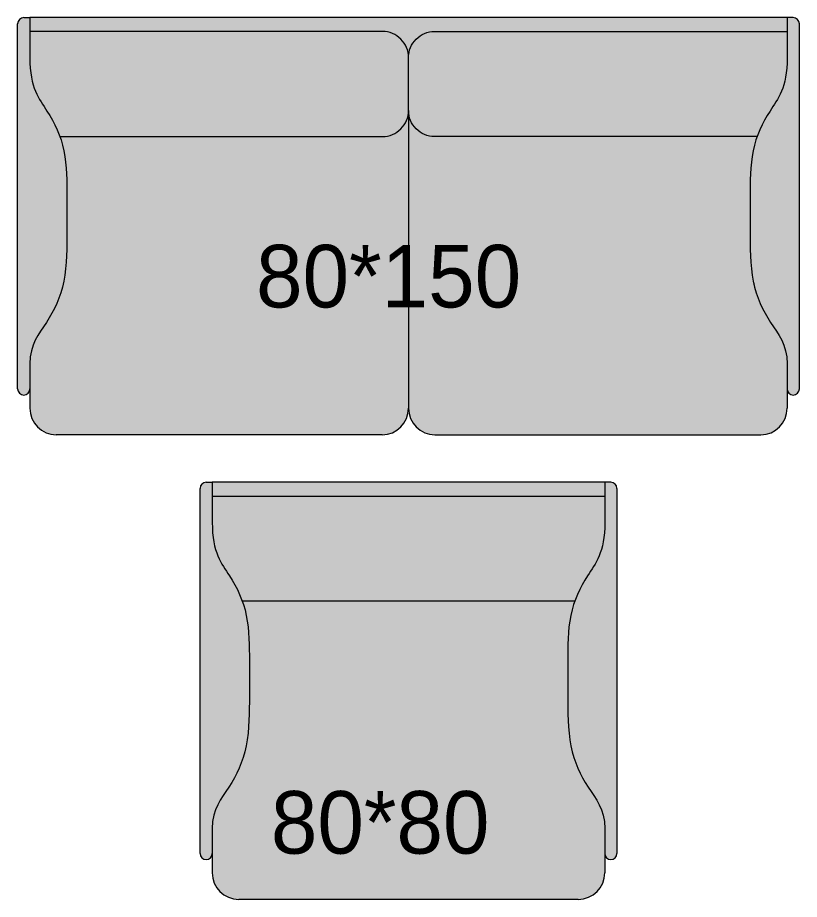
# Model space of a CAD drawing. Header units: millimetres. Extents: x -14819 to 43195, y -10328 to 20814.
# Drawn here: x 14090.8 to 14240.8, y 17650.9 to 17820 of the extents above; entities that cross this region are included whole.
import ezdxf

# ---------------------------------------------------------------- set-up
doc = ezdxf.new("R2010")
doc.units = ezdxf.units.MM
doc.layers.add('DV_Furnitures', color=250, linetype='Continuous', lineweight=5)
doc.layers.add('DV_Hatch Living', color=43, linetype='Continuous', lineweight=5)
doc.layers.add('DV_Text block', color=20, linetype='Continuous')
doc.styles.get("Standard").update_dxf_attribs({"font": 'arial.ttf'})

# ---------------------------------------------------------------- blocks, each defined once
blk = doc.blocks.new('*U1000')
at = {"layer": 'DV_Hatch Living', "transparency": 33554579}
h = blk.add_hatch(color=256, dxfattribs=at)
h.dxf.hatch_style = 1
edge = h.paths.add_edge_path()
edge.add_spline(control_points=[(75, -71.21), (75, -46.59), (75, -21.97), (75, -1.17)], knot_values=[2.993759, 2.993759, 2.993759, 2.993759, 5.416888, 5.416888, 5.416888, 5.416888], degree=3, periodic=0)
edge.add_arc((73.83, -1.17), 1.17, 0, 90)
edge.add_line((73.83, 0), (72.66, 0))
edge.add_line((72.66, 0), (72.66, -1.17))
edge.add_spline(control_points=[(72.66, -1.17), (72.66, -1.67), (72.66, -2.17), (72.66, -2.65)], knot_values=[0.076871, 0.076871, 0.076871, 0.076871, 0.125915, 0.125915, 0.125915, 0.125915], degree=3, periodic=0)
edge.add_spline(control_points=[(72.66, -2.65), (72.66, -5.2), (72.66, -7.43), (72.66, -7.7)], knot_values=[0.125915, 0.125915, 0.125915, 0.125915, 0.38234, 0.38234, 0.38234, 0.38234], degree=3, periodic=0)
edge.add_spline(control_points=[(72.66, -7.7), (72.66, -13.48), (69.65, -17.04), (67.52, -21.06), (66.9, -22.8)], knot_values=[0.416399, 0.416399, 0.416399, 0.416399, 0.744757, 0.963765, 0.963765, 0.963765, 0.963765], degree=3, periodic=0)
edge.add_spline(control_points=[(66.9, -22.8), (66.58, -23.67), (65.54, -27.3), (65.54, -34.86), (65.54, -40.18), (65.54, -51.1), (69.21, -58.76), (72.66, -62.63), (72.66, -66.39)], knot_values=[0.963765, 0.963765, 0.963765, 0.963765, 1.073115, 1.401473, 1.72983, 2.058188, 2.386546, 2.714903, 2.714903, 2.714903, 2.714903], degree=3, periodic=0)
edge.add_spline(control_points=[(72.66, -66.39), (72.66, -68), (72.66, -69.6), (72.66, -71.21)], knot_values=[2.714903, 2.714903, 2.714903, 2.714903, 2.87301, 2.87301, 2.87301, 2.87301], degree=3, periodic=0)
edge.add_arc((73.83, -71.21), 1.17, 180, 270)
edge.add_arc((73.83, -71.21), 1.17, 270, 360)
edge = h.paths.add_edge_path()
edge.add_spline(control_points=[(66.05, -49.96), (65.93, -49.28), (65.84, -48.58), (65.77, -47.88)], knot_values=[1.96677, 1.96677, 1.96677, 1.96677, 2.037273, 2.037273, 2.037273, 2.037273], degree=3, periodic=0)
edge.add_spline(control_points=[(65.77, -47.88), (65.72, -47.31), (65.68, -46.74), (65.65, -46.17)], knot_values=[1.909933, 1.909933, 1.909933, 1.909933, 1.96677, 1.96677, 1.96677, 1.96677], degree=3, periodic=0)
edge.add_spline(control_points=[(65.65, -46.17), (65.61, -45.53), (65.59, -44.9), (65.57, -44.28)], knot_values=[1.846297, 1.846297, 1.846297, 1.846297, 1.909933, 1.909933, 1.909933, 1.909933], degree=3, periodic=0)
edge.add_spline(control_points=[(65.57, -44.28), (65.55, -43.35), (65.55, -42.46), (65.55, -41.64)], knot_values=[1.750603, 1.750603, 1.750603, 1.750603, 1.846297, 1.846297, 1.846297, 1.846297], degree=3, periodic=0)
edge.add_spline(control_points=[(65.55, -41.64), (65.54, -41.46), (65.54, -38.52), (65.54, -36.22), (65.54, -32.92), (65.55, -32.27)], knot_values=[1.325215, 1.325215, 1.325215, 1.325215, 1.345988, 1.674346, 1.750603, 1.750603, 1.750603, 1.750603], degree=3, periodic=0)
edge.add_spline(control_points=[(65.55, -32.27), (65.56, -31.59), (65.58, -30.88), (65.61, -30.16)], knot_values=[1.244774, 1.244774, 1.244774, 1.244774, 1.325215, 1.325215, 1.325215, 1.325215], degree=3, periodic=0)
edge.add_spline(control_points=[(65.61, -30.16), (65.64, -29.44), (65.69, -28.7), (65.76, -27.98)], knot_values=[1.164576, 1.164576, 1.164576, 1.164576, 1.244774, 1.244774, 1.244774, 1.244774], degree=3, periodic=0)
edge.add_spline(control_points=[(65.76, -27.98), (65.83, -27.34), (65.91, -26.7), (66.02, -26.08)], knot_values=[1.094115, 1.094115, 1.094115, 1.094115, 1.164576, 1.164576, 1.164576, 1.164576], degree=3, periodic=0)
edge.add_spline(control_points=[(66.02, -26.08), (66.06, -25.89), (66.14, -25.43), (66.25, -24.97), (66.32, -24.7)], knot_values=[1.040919, 1.040919, 1.040919, 1.040919, 1.061919, 1.094115, 1.094115, 1.094115, 1.094115], degree=3, periodic=0)
edge.add_spline(control_points=[(66.32, -24.7), (66.47, -24.1), (66.64, -23.52), (66.84, -22.96)], knot_values=[0.970255, 0.970255, 0.970255, 0.970255, 1.040919, 1.040919, 1.040919, 1.040919], degree=3, periodic=0)
edge.add_line((66.89, -22.8), (5, -22.8))
edge.add_arc((5, -17.8), 5, 180, 270, ccw=False)
edge.add_line((0, -17.8), (0, -74.92))
edge.add_arc((5.08, -74.92), 5.08, 180, 270)
edge.add_line((5.08, -80), (67.58, -80))
edge.add_arc((67.58, -74.92), 5.08, 270, 360)
edge.add_spline(control_points=[(72.66, -74.92), (72.66, -73.06), (72.66, -71.21)], knot_values=[0, 0, 0, 0.105543, 0.105543, 0.105543], degree=2, periodic=0)
edge.add_spline(control_points=[(72.66, -71.21), (72.66, -69.6), (72.66, -68), (72.66, -66.39)], knot_values=[2.714903, 2.714903, 2.714903, 2.714903, 2.87301, 2.87301, 2.87301, 2.87301], degree=3, periodic=0)
edge.add_spline(control_points=[(72.66, -66.39), (72.66, -66.13), (72.65, -65.88), (72.63, -65.64)], knot_values=[2.692272, 2.692272, 2.692272, 2.692272, 2.714903, 2.714903, 2.714903, 2.714903], degree=3, periodic=0)
edge.add_spline(control_points=[(72.63, -65.64), (72.62, -65.45), (72.6, -65.26), (72.58, -65.08)], knot_values=[2.674526, 2.674526, 2.674526, 2.674526, 2.692272, 2.692272, 2.692272, 2.692272], degree=3, periodic=0)
edge.add_spline(control_points=[(72.58, -65.08), (72.55, -64.8), (72.51, -64.54), (72.45, -64.28)], knot_values=[2.64723, 2.64723, 2.64723, 2.64723, 2.674526, 2.674526, 2.674526, 2.674526], degree=3, periodic=0)
edge.add_spline(control_points=[(72.45, -64.28), (72.42, -64.11), (72.38, -63.94), (72.34, -63.77)], knot_values=[2.628993, 2.628993, 2.628993, 2.628993, 2.64723, 2.64723, 2.64723, 2.64723], degree=3, periodic=0)
edge.add_spline(control_points=[(72.34, -63.77), (72.23, -63.37), (72.1, -62.98), (71.96, -62.62)], knot_values=[2.583717, 2.583717, 2.583717, 2.583717, 2.628993, 2.628993, 2.628993, 2.628993], degree=3, periodic=0)
edge.add_spline(control_points=[(71.96, -62.62), (71.87, -62.41), (71.78, -62.21), (71.69, -62.01)], knot_values=[2.557919, 2.557919, 2.557919, 2.557919, 2.583717, 2.583717, 2.583717, 2.583717], degree=3, periodic=0)
edge.add_spline(control_points=[(71.69, -62.01), (71.59, -61.8), (71.48, -61.59), (71.36, -61.38)], knot_values=[2.529473, 2.529473, 2.529473, 2.529473, 2.557919, 2.557919, 2.557919, 2.557919], degree=3, periodic=0)
edge.add_spline(control_points=[(71.36, -61.38), (71.24, -61.15), (71.11, -60.93), (70.97, -60.72)], knot_values=[2.498193, 2.498193, 2.498193, 2.498193, 2.529473, 2.529473, 2.529473, 2.529473], degree=3, periodic=0)
edge.add_spline(control_points=[(70.97, -60.72), (70.67, -60.23), (70.34, -59.76), (70.02, -59.28)], knot_values=[2.427591, 2.427591, 2.427591, 2.427591, 2.498193, 2.498193, 2.498193, 2.498193], degree=3, periodic=0)
edge.add_spline(control_points=[(70.02, -59.28), (69.83, -59.01), (69.57, -58.63), (69.32, -58.24), (69.25, -58.13)], knot_values=[2.370904, 2.370904, 2.370904, 2.370904, 2.411949, 2.427591, 2.427591, 2.427591, 2.427591], degree=3, periodic=0)
edge.add_spline(control_points=[(69.25, -58.13), (68.87, -57.53), (68.5, -56.9), (68.16, -56.25)], knot_values=[2.283934, 2.283934, 2.283934, 2.283934, 2.370904, 2.370904, 2.370904, 2.370904], degree=3, periodic=0)
edge.add_spline(control_points=[(68.16, -56.25), (67.9, -55.75), (67.66, -55.24), (67.43, -54.7)], knot_values=[2.217231, 2.217231, 2.217231, 2.217231, 2.283934, 2.283934, 2.283934, 2.283934], degree=3, periodic=0)
edge.add_spline(control_points=[(67.43, -54.7), (67.24, -54.25), (67.06, -53.79), (66.9, -53.31)], knot_values=[2.160857, 2.160857, 2.160857, 2.160857, 2.217231, 2.217231, 2.217231, 2.217231], degree=3, periodic=0)
edge.add_spline(control_points=[(66.9, -53.31), (66.69, -52.71), (66.51, -52.1), (66.35, -51.45)], knot_values=[2.090401, 2.090401, 2.090401, 2.090401, 2.160857, 2.160857, 2.160857, 2.160857], degree=3, periodic=0)
edge.add_spline(control_points=[(66.35, -51.45), (66.28, -51.16), (66.17, -50.67), (66.08, -50.16), (66.05, -49.96)], knot_values=[2.037273, 2.037273, 2.037273, 2.037273, 2.069486, 2.090401, 2.090401, 2.090401, 2.090401], degree=3, periodic=0)
edge = h.paths.add_edge_path()
edge.add_arc((-5, -17.8), 5, 270, 360, ccw=False)
edge.add_line((-5, -22.8), (-66.9, -22.8))
edge.add_spline(control_points=[(-66.9, -22.8), (-66.88, -22.85), (-66.86, -22.9), (-66.84, -22.96)], knot_values=[0.963765, 0.963765, 0.963765, 0.963765, 0.970255, 0.970255, 0.970255, 0.970255], degree=3, periodic=0)
edge.add_spline(control_points=[(-66.84, -22.96), (-66.64, -23.52), (-66.47, -24.1), (-66.32, -24.7)], knot_values=[0.970255, 0.970255, 0.970255, 0.970255, 1.040919, 1.040919, 1.040919, 1.040919], degree=3, periodic=0)
edge.add_spline(control_points=[(-66.32, -24.7), (-66.25, -24.97), (-66.14, -25.43), (-66.06, -25.89), (-66.02, -26.08)], knot_values=[1.040919, 1.040919, 1.040919, 1.040919, 1.073115, 1.094115, 1.094115, 1.094115, 1.094115], degree=3, periodic=0)
edge.add_spline(control_points=[(-66.02, -26.08), (-65.91, -26.7), (-65.83, -27.33), (-65.76, -27.97)], knot_values=[1.094115, 1.094115, 1.094115, 1.094115, 1.164421, 1.164421, 1.164421, 1.164421], degree=3, periodic=0)
edge.add_spline(control_points=[(-65.76, -27.97), (-65.69, -28.7), (-65.64, -29.44), (-65.61, -30.16)], knot_values=[1.164421, 1.164421, 1.164421, 1.164421, 1.244789, 1.244789, 1.244789, 1.244789], degree=3, periodic=0)
edge.add_spline(control_points=[(-65.61, -30.16), (-65.58, -30.88), (-65.56, -31.59), (-65.55, -32.27)], knot_values=[1.244789, 1.244789, 1.244789, 1.244789, 1.325215, 1.325215, 1.325215, 1.325215], degree=3, periodic=0)
edge.add_spline(control_points=[(-65.55, -32.27), (-65.54, -32.92), (-65.54, -36.22), (-65.54, -38.52), (-65.54, -41.46), (-65.55, -41.64)], knot_values=[1.325215, 1.325215, 1.325215, 1.325215, 1.401473, 1.72983, 1.750603, 1.750603, 1.750603, 1.750603], degree=3, periodic=0)
edge.add_spline(control_points=[(-65.55, -41.64), (-65.55, -42.46), (-65.55, -43.35), (-65.57, -44.28)], knot_values=[1.750603, 1.750603, 1.750603, 1.750603, 1.846297, 1.846297, 1.846297, 1.846297], degree=3, periodic=0)
edge.add_spline(control_points=[(-65.57, -44.28), (-65.59, -44.9), (-65.61, -45.53), (-65.65, -46.17)], knot_values=[1.846297, 1.846297, 1.846297, 1.846297, 1.909933, 1.909933, 1.909933, 1.909933], degree=3, periodic=0)
edge.add_spline(control_points=[(-65.65, -46.17), (-65.68, -46.74), (-65.72, -47.31), (-65.77, -47.88)], knot_values=[1.909933, 1.909933, 1.909933, 1.909933, 1.966799, 1.966799, 1.966799, 1.966799], degree=3, periodic=0)
edge.add_spline(control_points=[(-65.77, -47.88), (-65.84, -48.58), (-65.93, -49.28), (-66.05, -49.96)], knot_values=[1.966799, 1.966799, 1.966799, 1.966799, 2.037273, 2.037273, 2.037273, 2.037273], degree=3, periodic=0)
edge.add_spline(control_points=[(-66.05, -49.96), (-66.08, -50.16), (-66.17, -50.67), (-66.28, -51.16), (-66.35, -51.45)], knot_values=[2.037273, 2.037273, 2.037273, 2.037273, 2.058188, 2.090401, 2.090401, 2.090401, 2.090401], degree=3, periodic=0)
edge.add_spline(control_points=[(-66.35, -51.45), (-66.51, -52.1), (-66.69, -52.71), (-66.9, -53.31)], knot_values=[2.090401, 2.090401, 2.090401, 2.090401, 2.160857, 2.160857, 2.160857, 2.160857], degree=3, periodic=0)
edge.add_spline(control_points=[(-66.9, -53.31), (-67.06, -53.79), (-67.24, -54.25), (-67.43, -54.7)], knot_values=[2.160857, 2.160857, 2.160857, 2.160857, 2.217231, 2.217231, 2.217231, 2.217231], degree=3, periodic=0)
edge.add_spline(control_points=[(-67.43, -54.7), (-67.66, -55.24), (-67.9, -55.75), (-68.16, -56.25)], knot_values=[2.217231, 2.217231, 2.217231, 2.217231, 2.283934, 2.283934, 2.283934, 2.283934], degree=3, periodic=0)
edge.add_spline(control_points=[(-68.16, -56.25), (-68.5, -56.9), (-68.87, -57.53), (-69.25, -58.13)], knot_values=[2.283934, 2.283934, 2.283934, 2.283934, 2.370904, 2.370904, 2.370904, 2.370904], degree=3, periodic=0)
edge.add_spline(control_points=[(-69.25, -58.13), (-69.32, -58.24), (-69.57, -58.63), (-69.83, -59.01), (-70.02, -59.28)], knot_values=[2.370904, 2.370904, 2.370904, 2.370904, 2.386546, 2.42759, 2.42759, 2.42759, 2.42759], degree=3, periodic=0)
edge.add_spline(control_points=[(-70.02, -59.28), (-70.34, -59.76), (-70.67, -60.23), (-70.97, -60.72)], knot_values=[2.42759, 2.42759, 2.42759, 2.42759, 2.498193, 2.498193, 2.498193, 2.498193], degree=3, periodic=0)
edge.add_spline(control_points=[(-70.97, -60.72), (-71.11, -60.93), (-71.24, -61.15), (-71.36, -61.38)], knot_values=[2.498193, 2.498193, 2.498193, 2.498193, 2.529473, 2.529473, 2.529473, 2.529473], degree=3, periodic=0)
edge.add_spline(control_points=[(-71.36, -61.38), (-71.48, -61.59), (-71.59, -61.8), (-71.69, -62.01)], knot_values=[2.529473, 2.529473, 2.529473, 2.529473, 2.557919, 2.557919, 2.557919, 2.557919], degree=3, periodic=0)
edge.add_spline(control_points=[(-71.69, -62.01), (-71.78, -62.21), (-71.87, -62.41), (-71.96, -62.62)], knot_values=[2.557919, 2.557919, 2.557919, 2.557919, 2.583717, 2.583717, 2.583717, 2.583717], degree=3, periodic=0)
edge.add_spline(control_points=[(-71.96, -62.62), (-72.1, -62.98), (-72.23, -63.37), (-72.34, -63.77)], knot_values=[2.583717, 2.583717, 2.583717, 2.583717, 2.628993, 2.628993, 2.628993, 2.628993], degree=3, periodic=0)
edge.add_spline(control_points=[(-72.34, -63.77), (-72.38, -63.94), (-72.42, -64.11), (-72.45, -64.28)], knot_values=[2.628993, 2.628993, 2.628993, 2.628993, 2.64723, 2.64723, 2.64723, 2.64723], degree=3, periodic=0)
edge.add_spline(control_points=[(-72.45, -64.28), (-72.51, -64.54), (-72.55, -64.8), (-72.58, -65.08)], knot_values=[2.64723, 2.64723, 2.64723, 2.64723, 2.674526, 2.674526, 2.674526, 2.674526], degree=3, periodic=0)
edge.add_spline(control_points=[(-72.58, -65.08), (-72.6, -65.26), (-72.62, -65.45), (-72.63, -65.64)], knot_values=[2.674526, 2.674526, 2.674526, 2.674526, 2.692272, 2.692272, 2.692272, 2.692272], degree=3, periodic=0)
edge.add_spline(control_points=[(-72.63, -65.64), (-72.65, -65.88), (-72.66, -66.13), (-72.66, -66.39)], knot_values=[2.692272, 2.692272, 2.692272, 2.692272, 2.714903, 2.714903, 2.714903, 2.714903], degree=3, periodic=0)
edge.add_spline(control_points=[(-72.66, -66.39), (-72.66, -68), (-72.66, -69.6), (-72.66, -71.21)], knot_values=[2.714903, 2.714903, 2.714903, 2.714903, 2.87301, 2.87301, 2.87301, 2.87301], degree=3, periodic=0)
edge.add_spline(control_points=[(-72.66, -71.21), (-72.66, -73.06), (-72.66, -74.92)], knot_values=[0, 0, 0, 0.105543, 0.105543, 0.105543], degree=2, periodic=0)
edge.add_arc((-67.58, -74.92), 5.08, 180, 270)
edge.add_spline(control_points=[(-67.58, -80), (-52.46, -80), (-5.08, -80)], knot_values=[0.367342, 0.367342, 0.367342, 3.571721, 3.571721, 3.571721], degree=2, periodic=0)
edge.add_arc((-5.08, -74.92), 5.08, 270, 360)
edge.add_line((0, -74.92), (0, -17.8))
edge = h.paths.add_edge_path()
edge.add_spline(control_points=[(-65.55, -41.64), (-65.54, -41.46), (-65.54, -38.52), (-65.54, -36.22), (-65.54, -32.92), (-65.55, -32.27)], knot_values=[1.325215, 1.325215, 1.325215, 1.325215, 1.345988, 1.674346, 1.750603, 1.750603, 1.750603, 1.750603], degree=3, periodic=0)
edge.add_spline(control_points=[(-65.55, -32.27), (-65.56, -31.59), (-65.58, -30.88), (-65.61, -30.16)], knot_values=[1.244789, 1.244789, 1.244789, 1.244789, 1.325215, 1.325215, 1.325215, 1.325215], degree=3, periodic=0)
edge.add_spline(control_points=[(-65.61, -30.16), (-65.64, -29.44), (-65.69, -28.7), (-65.76, -27.97)], knot_values=[1.164421, 1.164421, 1.164421, 1.164421, 1.244789, 1.244789, 1.244789, 1.244789], degree=3, periodic=0)
edge.add_spline(control_points=[(-65.76, -27.97), (-65.83, -27.33), (-65.91, -26.7), (-66.02, -26.08)], knot_values=[1.094115, 1.094115, 1.094115, 1.094115, 1.164421, 1.164421, 1.164421, 1.164421], degree=3, periodic=0)
edge.add_spline(control_points=[(-66.02, -26.08), (-66.06, -25.89), (-66.14, -25.43), (-66.25, -24.97), (-66.32, -24.7)], knot_values=[1.040919, 1.040919, 1.040919, 1.040919, 1.061919, 1.094115, 1.094115, 1.094115, 1.094115], degree=3, periodic=0)
edge.add_spline(control_points=[(-66.32, -24.7), (-66.47, -24.1), (-66.64, -23.52), (-66.84, -22.96)], knot_values=[0.970255, 0.970255, 0.970255, 0.970255, 1.040919, 1.040919, 1.040919, 1.040919], degree=3, periodic=0)
edge.add_spline(control_points=[(-66.84, -22.96), (-66.86, -22.9), (-66.88, -22.85), (-66.9, -22.8)], knot_values=[0.963765, 0.963765, 0.963765, 0.963765, 0.970255, 0.970255, 0.970255, 0.970255], degree=3, periodic=0)
edge.add_spline(control_points=[(-66.9, -22.8), (-67.06, -22.35), (-67.23, -21.91), (-67.42, -21.48)], knot_values=[0.907363, 0.907363, 0.907363, 0.907363, 0.963765, 0.963765, 0.963765, 0.963765], degree=3, periodic=0)
edge.add_spline(control_points=[(-67.42, -21.48), (-67.66, -20.95), (-67.91, -20.43), (-68.18, -19.92)], knot_values=[0.838193, 0.838193, 0.838193, 0.838193, 0.907363, 0.907363, 0.907363, 0.907363], degree=3, periodic=0)
edge.add_spline(control_points=[(-68.18, -19.92), (-68.46, -19.4), (-68.75, -18.89), (-69.07, -18.39)], knot_values=[0.767089, 0.767089, 0.767089, 0.767089, 0.838193, 0.838193, 0.838193, 0.838193], degree=3, periodic=0)
edge.add_spline(control_points=[(-69.07, -18.39), (-69.16, -18.23), (-69.51, -17.69), (-69.87, -17.16), (-70.12, -16.76)], knot_values=[0.690082, 0.690082, 0.690082, 0.690082, 0.712414, 0.767089, 0.767089, 0.767089, 0.767089], degree=3, periodic=0)
edge.add_spline(control_points=[(-70.12, -16.76), (-70.26, -16.56), (-70.39, -16.35), (-70.52, -16.14)], knot_values=[0.661608, 0.661608, 0.661608, 0.661608, 0.690082, 0.690082, 0.690082, 0.690082], degree=3, periodic=0)
edge.add_spline(control_points=[(-70.52, -16.14), (-70.7, -15.85), (-70.88, -15.54), (-71.05, -15.22)], knot_values=[0.62247, 0.62247, 0.62247, 0.62247, 0.661608, 0.661608, 0.661608, 0.661608], degree=3, periodic=0)
edge.add_spline(control_points=[(-71.05, -15.22), (-71.18, -14.96), (-71.31, -14.7), (-71.44, -14.42)], knot_values=[0.59166, 0.59166, 0.59166, 0.59166, 0.62247, 0.62247, 0.62247, 0.62247], degree=3, periodic=0)
edge.add_spline(control_points=[(-71.44, -14.42), (-71.59, -14.08), (-71.73, -13.71), (-71.87, -13.32)], knot_values=[0.553611, 0.553611, 0.553611, 0.553611, 0.59166, 0.59166, 0.59166, 0.59166], degree=3, periodic=0)
edge.add_spline(control_points=[(-71.87, -13.32), (-71.98, -12.98), (-72.08, -12.63), (-72.17, -12.26)], knot_values=[0.521574, 0.521574, 0.521574, 0.521574, 0.553611, 0.553611, 0.553611, 0.553611], degree=3, periodic=0)
edge.add_spline(control_points=[(-72.17, -12.26), (-72.37, -11.44), (-72.52, -10.51), (-72.6, -9.43)], knot_values=[0.451461, 0.451461, 0.451461, 0.451461, 0.521574, 0.521574, 0.521574, 0.521574], degree=3, periodic=0)
edge.add_spline(control_points=[(-72.6, -9.43), (-72.64, -8.89), (-72.66, -8.32), (-72.66, -7.7)], knot_values=[0.416399, 0.416399, 0.416399, 0.416399, 0.451461, 0.451461, 0.451461, 0.451461], degree=3, periodic=0)
edge.add_spline(control_points=[(-72.66, -7.7), (-72.66, -7.49), (-72.66, -6.08), (-72.66, -4.25)], knot_values=[0.181686, 0.181686, 0.181686, 0.181686, 0.382339, 0.382339, 0.382339, 0.382339], degree=3, periodic=0)
edge.add_spline(control_points=[(-72.66, -4.25), (-72.66, -3.75), (-72.66, -3.21), (-72.66, -2.65)], knot_values=[0.125915, 0.125915, 0.125915, 0.125915, 0.181686, 0.181686, 0.181686, 0.181686], degree=3, periodic=0)
edge.add_spline(control_points=[(-72.66, -2.65), (-72.66, -2.29), (-72.66, -1.92), (-72.66, -1.55)], knot_values=[0.089168, 0.089168, 0.089168, 0.089168, 0.125915, 0.125915, 0.125915, 0.125915], degree=3, periodic=0)
edge.add_spline(control_points=[(-72.66, -1.55), (-72.66, -1.42), (-72.66, -1.3), (-72.66, -1.17)], knot_values=[0.076871, 0.076871, 0.076871, 0.076871, 0.089168, 0.089168, 0.089168, 0.089168], degree=3, periodic=0)
edge.add_line((-72.66, -1.17), (-72.66, 0))
edge.add_line((-72.66, 0), (-73.83, 0))
edge.add_arc((-73.83, -1.17), 1.17, 90, 180)
edge.add_spline(control_points=[(-75, -1.17), (-75, -21.97), (-75, -46.59), (-75, -71.21)], knot_values=[2.993759, 2.993759, 2.993759, 2.993759, 5.416888, 5.416888, 5.416888, 5.416888], degree=3, periodic=0)
edge.add_arc((-73.83, -71.21), 1.17, 180, 270)
edge.add_arc((-73.83, -71.21), 1.17, 270, 360)
edge.add_spline(control_points=[(-72.66, -71.21), (-72.66, -69.6), (-72.66, -68), (-72.66, -66.39)], knot_values=[2.714903, 2.714903, 2.714903, 2.714903, 2.87301, 2.87301, 2.87301, 2.87301], degree=3, periodic=0)
edge.add_spline(control_points=[(-72.66, -66.39), (-72.66, -66.13), (-72.65, -65.88), (-72.63, -65.64)], knot_values=[2.692272, 2.692272, 2.692272, 2.692272, 2.714903, 2.714903, 2.714903, 2.714903], degree=3, periodic=0)
edge.add_spline(control_points=[(-72.63, -65.64), (-72.62, -65.45), (-72.6, -65.26), (-72.58, -65.08)], knot_values=[2.674526, 2.674526, 2.674526, 2.674526, 2.692272, 2.692272, 2.692272, 2.692272], degree=3, periodic=0)
edge.add_spline(control_points=[(-72.58, -65.08), (-72.55, -64.8), (-72.51, -64.54), (-72.45, -64.28)], knot_values=[2.64723, 2.64723, 2.64723, 2.64723, 2.674526, 2.674526, 2.674526, 2.674526], degree=3, periodic=0)
edge.add_spline(control_points=[(-72.45, -64.28), (-72.42, -64.11), (-72.38, -63.94), (-72.34, -63.77)], knot_values=[2.628993, 2.628993, 2.628993, 2.628993, 2.64723, 2.64723, 2.64723, 2.64723], degree=3, periodic=0)
edge.add_spline(control_points=[(-72.34, -63.77), (-72.23, -63.37), (-72.1, -62.98), (-71.96, -62.62)], knot_values=[2.583717, 2.583717, 2.583717, 2.583717, 2.628993, 2.628993, 2.628993, 2.628993], degree=3, periodic=0)
edge.add_spline(control_points=[(-71.96, -62.62), (-71.87, -62.41), (-71.78, -62.21), (-71.69, -62.01)], knot_values=[2.557919, 2.557919, 2.557919, 2.557919, 2.583717, 2.583717, 2.583717, 2.583717], degree=3, periodic=0)
edge.add_spline(control_points=[(-71.69, -62.01), (-71.59, -61.8), (-71.48, -61.59), (-71.36, -61.38)], knot_values=[2.529473, 2.529473, 2.529473, 2.529473, 2.557919, 2.557919, 2.557919, 2.557919], degree=3, periodic=0)
edge.add_spline(control_points=[(-71.36, -61.38), (-71.24, -61.15), (-71.11, -60.93), (-70.97, -60.72)], knot_values=[2.498193, 2.498193, 2.498193, 2.498193, 2.529473, 2.529473, 2.529473, 2.529473], degree=3, periodic=0)
edge.add_spline(control_points=[(-70.97, -60.72), (-70.67, -60.23), (-70.34, -59.76), (-70.02, -59.28)], knot_values=[2.42759, 2.42759, 2.42759, 2.42759, 2.498193, 2.498193, 2.498193, 2.498193], degree=3, periodic=0)
edge.add_spline(control_points=[(-70.02, -59.28), (-69.83, -59.01), (-69.57, -58.63), (-69.32, -58.24), (-69.25, -58.13)], knot_values=[2.370904, 2.370904, 2.370904, 2.370904, 2.411949, 2.42759, 2.42759, 2.42759, 2.42759], degree=3, periodic=0)
edge.add_spline(control_points=[(-69.25, -58.13), (-68.87, -57.53), (-68.5, -56.9), (-68.16, -56.25)], knot_values=[2.283934, 2.283934, 2.283934, 2.283934, 2.370904, 2.370904, 2.370904, 2.370904], degree=3, periodic=0)
edge.add_spline(control_points=[(-68.16, -56.25), (-67.9, -55.75), (-67.66, -55.24), (-67.43, -54.7)], knot_values=[2.217231, 2.217231, 2.217231, 2.217231, 2.283934, 2.283934, 2.283934, 2.283934], degree=3, periodic=0)
edge.add_spline(control_points=[(-67.43, -54.7), (-67.24, -54.25), (-67.06, -53.79), (-66.9, -53.31)], knot_values=[2.160857, 2.160857, 2.160857, 2.160857, 2.217231, 2.217231, 2.217231, 2.217231], degree=3, periodic=0)
edge.add_spline(control_points=[(-66.9, -53.31), (-66.69, -52.71), (-66.51, -52.1), (-66.35, -51.45)], knot_values=[2.090401, 2.090401, 2.090401, 2.090401, 2.160857, 2.160857, 2.160857, 2.160857], degree=3, periodic=0)
edge.add_spline(control_points=[(-66.35, -51.45), (-66.28, -51.16), (-66.17, -50.67), (-66.08, -50.16), (-66.05, -49.96)], knot_values=[2.037273, 2.037273, 2.037273, 2.037273, 2.069486, 2.090401, 2.090401, 2.090401, 2.090401], degree=3, periodic=0)
edge.add_spline(control_points=[(-66.05, -49.96), (-65.93, -49.28), (-65.84, -48.58), (-65.77, -47.88)], knot_values=[1.966799, 1.966799, 1.966799, 1.966799, 2.037273, 2.037273, 2.037273, 2.037273], degree=3, periodic=0)
edge.add_spline(control_points=[(-65.77, -47.88), (-65.72, -47.31), (-65.68, -46.74), (-65.65, -46.17)], knot_values=[1.909933, 1.909933, 1.909933, 1.909933, 1.966799, 1.966799, 1.966799, 1.966799], degree=3, periodic=0)
edge.add_spline(control_points=[(-65.65, -46.17), (-65.61, -45.53), (-65.59, -44.9), (-65.57, -44.28)], knot_values=[1.846297, 1.846297, 1.846297, 1.846297, 1.909933, 1.909933, 1.909933, 1.909933], degree=3, periodic=0)
edge.add_spline(control_points=[(-65.57, -44.28), (-65.55, -43.35), (-65.55, -42.46), (-65.55, -41.64)], knot_values=[1.750603, 1.750603, 1.750603, 1.750603, 1.846297, 1.846297, 1.846297, 1.846297], degree=3, periodic=0)
edge = h.paths.add_edge_path()
edge.add_arc((-5, -7.65), 5, 0, 90)
edge.add_line((-5, -2.65), (-72.66, -2.65))
edge.add_spline(control_points=[(-72.66, -2.65), (-72.66, -5.2), (-72.66, -7.43), (-72.66, -7.7)], knot_values=[0.125915, 0.125915, 0.125915, 0.125915, 0.38234, 0.38234, 0.38234, 0.38234], degree=3, periodic=0)
edge.add_spline(control_points=[(-72.66, -7.7), (-72.66, -13.48), (-69.65, -17.04), (-67.52, -21.06), (-66.9, -22.8)], knot_values=[0.416399, 0.416399, 0.416399, 0.416399, 0.744757, 0.963765, 0.963765, 0.963765, 0.963765], degree=3, periodic=0)
edge.add_line((-66.9, -22.8), (-5, -22.8))
edge.add_arc((-5, -17.8), 5, 270, 360)
edge.add_line((0, -17.8), (0, -7.65))
h = blk.add_hatch(color=256, dxfattribs=at)
h.dxf.hatch_style = 1
edge = h.paths.add_edge_path()
edge.add_spline(control_points=[(66.9, -22.8), (67.52, -21.06), (69.65, -17.04), (72.66, -13.48), (72.66, -7.7)], knot_values=[0.416399, 0.416399, 0.416399, 0.416399, 0.635408, 0.963765, 0.963765, 0.963765, 0.963765], degree=3, periodic=0)
edge.add_spline(control_points=[(72.66, -7.7), (72.66, -7.43), (72.66, -5.2), (72.66, -2.65)], knot_values=[0.125915, 0.125915, 0.125915, 0.125915, 0.38234, 0.38234, 0.38234, 0.38234], degree=3, periodic=0)
edge.add_line((72.66, -2.65), (5, -2.65))
edge.add_arc((5, -7.65), 5, 90, 180)
edge.add_line((0, -7.65), (0, -17.8))
edge.add_arc((5, -17.8), 5, 180, 270)
edge.add_line((5, -22.8), (66.9, -22.8))
edge = h.paths.add_edge_path()
edge.add_spline(control_points=[(72.66, -1.55), (72.66, -1.42), (72.66, -1.3), (72.66, -1.17)], knot_values=[0.076871, 0.076871, 0.076871, 0.076871, 0.089168, 0.089168, 0.089168, 0.089168], degree=3, periodic=0)
edge.add_line((72.66, -1.17), (72.66, 0))
edge.add_line((72.66, 0), (-72.66, 0))
edge.add_line((-72.66, 0), (-72.66, -1.17))
edge.add_spline(control_points=[(-72.66, -1.17), (-72.66, -1.67), (-72.66, -2.17), (-72.66, -2.65)], knot_values=[0.076871, 0.076871, 0.076871, 0.076871, 0.125915, 0.125915, 0.125915, 0.125915], degree=3, periodic=0)
edge.add_line((-72.66, -2.65), (-5, -2.65))
edge.add_arc((-5, -7.65), 5, 0, 90, ccw=False)
edge.add_arc((5, -7.65), 5, 90, 180, ccw=False)
edge.add_line((5, -2.65), (72.66, -2.65))
edge.add_spline(control_points=[(72.66, -2.65), (72.66, -2.29), (72.66, -1.92), (72.66, -1.55)], knot_values=[0.089168, 0.089168, 0.089168, 0.089168, 0.125915, 0.125915, 0.125915, 0.125915], degree=3, periodic=0)
at = {"color": 18, "lineweight": 5, "true_color": 0x000000}
for p, q in [((0, -17.8), (0, -74.92)), ((0, -17.8), (0, -74.92)), ((5.08, -80), (67.58, -80))]:
    blk.add_line(p, q, dxfattribs=at)
for points in [[(-73.83, 0), (-72.66, 0), (-72.66, -1.17)], [(72.66, 0), (-72.66, 0)], [(73.83, 0), (72.66, 0), (72.66, -1.17)]]:
    blk.add_lwpolyline(points, dxfattribs=at)
for points in [[(-66.9, -22.8), (-5, -22.8, 0.414214), (0, -17.8), (0, -7.65, 0.414214), (-5, -2.65), (-72.66, -2.65)], [(66.9, -22.8), (5, -22.8, -0.414214), (0, -17.8), (0, -7.65, -0.414214), (5, -2.65), (72.66, -2.65)]]:
    blk.add_lwpolyline(points, format="xyb", dxfattribs=at)
for centre, radius, start, end in [((-73.83, -1.17), 1.17, 90, 180), ((73.83, -1.17), 1.17, 360, 90), ((-73.83, -71.21), 1.17, 180, 270), ((-73.83, -71.21), 1.17, 270, 0), ((73.83, -71.21), 1.17, 180, 270), ((73.83, -71.21), 1.17, 270, 360), ((-67.58, -74.92), 5.08, 180, 270), ((-5.08, -74.92), 5.08, 270, 0), ((5.08, -74.92), 5.08, 180, 270), ((67.58, -74.92), 5.08, 270, 0)]:
    blk.add_arc(centre, radius, start, end, dxfattribs=at)
for points, degree in [([(-75, -71.21), (-75, -46.59), (-75, -21.97), (-75, -1.17)], 3), ([(-72.66, -1.17), (-72.66, -4.62), (-72.66, -8.07), (-72.66, -7.7)], 3), ([(72.66, -1.17), (72.66, -4.62), (72.66, -8.07), (72.66, -7.7)], 3), ([(75, -71.21), (75, -46.59), (75, -21.97), (75, -1.17)], 3), ([(-72.66, -7.7), (-72.66, -13.48), (-69.05, -17.76), (-65.54, -25.14), (-65.54, -34.86), (-65.54, -40.18), (-65.54, -51.1), (-69.21, -58.76), (-72.66, -62.63), (-72.66, -66.39)], 3), ([(72.66, -7.7), (72.66, -13.48), (69.05, -17.76), (65.54, -25.14), (65.54, -34.86), (65.54, -40.18), (65.54, -51.1), (69.21, -58.76), (72.66, -62.63), (72.66, -66.39)], 3), ([(66.2, -50.78), (66.25, -51.01), (66.3, -51.23), (66.35, -51.45)], 3), ([(-72.66, -66.39), (-72.66, -68), (-72.66, -69.6), (-72.66, -71.21)], 3), ([(72.66, -66.39), (72.66, -68), (72.66, -69.6), (72.66, -71.21)], 3), ([(-72.66, -71.21), (-72.66, -73.06), (-72.66, -74.92)], 2), ([(72.66, -71.21), (72.66, -73.06), (72.66, -74.92)], 2), ([(-5.08, -80), (-52.46, -80), (-67.58, -80)], 2)]:
    blk.add_open_spline(points, degree=degree, dxfattribs=at)
at = {"layer": 'DV_Text block', "color": 18, "lineweight": 5, "true_color": 0x000000, "insert": (-29.25, -43.58), "char_height": 12, "attachment_point": 1}
blk.add_mtext_dynamic_manual_height_columns('{\\fDM Sans|b0|i0|c0|p2;\\C256;80*150}', width=66.9367, gutter_width=1.25, heights=[0], dxfattribs=at)
blk = doc.blocks.new('*U999')
at = {"layer": 'DV_Hatch Living', "transparency": 33554579}
h = blk.add_hatch(color=256, dxfattribs=at)
h.dxf.hatch_style = 1
edge = h.paths.add_edge_path()
edge.add_spline(control_points=[(37.66, -66.39), (37.66, -62.63), (34.21, -58.76), (30.54, -51.1), (30.54, -40.18), (30.54, -34.86), (30.54, -27.3), (31.58, -23.67), (31.9, -22.8)], knot_values=[0.963765, 0.963765, 0.963765, 0.963765, 1.292123, 1.620481, 1.948839, 2.277196, 2.605554, 2.714903, 2.714903, 2.714903, 2.714903], degree=3, periodic=0)
edge.add_line((31.9, -22.8), (-31.9, -22.8))
edge.add_spline(control_points=[(-31.9, -22.8), (-31.58, -23.67), (-30.54, -27.3), (-30.54, -34.86), (-30.54, -40.18), (-30.54, -51.1), (-34.21, -58.76), (-37.66, -62.63), (-37.66, -66.39)], knot_values=[0.963765, 0.963765, 0.963765, 0.963765, 1.073115, 1.401473, 1.72983, 2.058188, 2.386546, 2.714903, 2.714903, 2.714903, 2.714903], degree=3, periodic=0)
edge.add_spline(control_points=[(-37.66, -66.39), (-37.66, -68), (-37.66, -69.6), (-37.66, -71.21)], knot_values=[2.714903, 2.714903, 2.714903, 2.714903, 2.87301, 2.87301, 2.87301, 2.87301], degree=3, periodic=0)
edge.add_spline(control_points=[(-37.66, -71.21), (-37.66, -73.06), (-37.66, -74.92)], knot_values=[0, 0, 0, 0.105543, 0.105543, 0.105543], degree=2, periodic=0)
edge.add_arc((-32.58, -74.92), 5.08, 180, 270)
edge.add_spline(control_points=[(-32.58, -80), (-17.46, -80), (32.58, -80)], knot_values=[0.367342, 0.367342, 0.367342, 3.571721, 3.571721, 3.571721], degree=2, periodic=0)
edge.add_arc((32.58, -74.92), 5.08, 270, 360)
edge.add_spline(control_points=[(37.66, -74.92), (37.66, -73.06), (37.66, -71.21)], knot_values=[0, 0, 0, 0.105543, 0.105543, 0.105543], degree=2, periodic=0)
edge.add_spline(control_points=[(37.66, -71.21), (37.66, -69.6), (37.66, -68), (37.66, -66.39)], knot_values=[2.714903, 2.714903, 2.714903, 2.714903, 2.87301, 2.87301, 2.87301, 2.87301], degree=3, periodic=0)
edge = h.paths.add_edge_path()
edge.add_arc((38.83, -1.17), 1.17, 0, 90)
edge.add_line((38.83, 0), (37.66, 0))
edge.add_line((37.66, 0), (37.66, -1.17))
edge.add_spline(control_points=[(37.66, -1.17), (37.66, -1.67), (37.66, -2.17), (37.66, -2.65)], knot_values=[0.076871, 0.076871, 0.076871, 0.076871, 0.125915, 0.125915, 0.125915, 0.125915], degree=3, periodic=0)
edge.add_spline(control_points=[(37.66, -2.65), (37.66, -5.2), (37.66, -7.43), (37.66, -7.7)], knot_values=[0.125915, 0.125915, 0.125915, 0.125915, 0.38234, 0.38234, 0.38234, 0.38234], degree=3, periodic=0)
edge.add_spline(control_points=[(37.66, -7.7), (37.66, -13.48), (34.65, -17.04), (32.52, -21.06), (31.9, -22.8)], knot_values=[0.416399, 0.416399, 0.416399, 0.416399, 0.744757, 0.963765, 0.963765, 0.963765, 0.963765], degree=3, periodic=0)
edge.add_spline(control_points=[(31.9, -22.8), (31.58, -23.67), (30.54, -27.3), (30.54, -34.86), (30.54, -40.18), (30.54, -51.1), (34.21, -58.76), (37.66, -62.63), (37.66, -66.39)], knot_values=[0.963765, 0.963765, 0.963765, 0.963765, 1.073115, 1.401473, 1.72983, 2.058188, 2.386546, 2.714903, 2.714903, 2.714903, 2.714903], degree=3, periodic=0)
edge.add_spline(control_points=[(37.66, -66.39), (37.66, -68), (37.66, -69.6), (37.66, -71.21)], knot_values=[2.714903, 2.714903, 2.714903, 2.714903, 2.87301, 2.87301, 2.87301, 2.87301], degree=3, periodic=0)
edge.add_arc((38.83, -71.21), 1.17, 180, 270)
edge.add_arc((38.83, -71.21), 1.17, 270, 360)
edge.add_line((40, -71.21), (40, -1.17))
edge = h.paths.add_edge_path()
edge.add_spline(control_points=[(31.9, -22.8), (32.52, -21.06), (34.65, -17.04), (37.66, -13.48), (37.66, -7.7)], knot_values=[0.416399, 0.416399, 0.416399, 0.416399, 0.635408, 0.963765, 0.963765, 0.963765, 0.963765], degree=3, periodic=0)
edge.add_spline(control_points=[(37.66, -7.7), (37.66, -7.43), (37.66, -5.2), (37.66, -2.65)], knot_values=[0.125915, 0.125915, 0.125915, 0.125915, 0.38234, 0.38234, 0.38234, 0.38234], degree=3, periodic=0)
edge.add_line((37.66, -2.65), (-37.66, -2.65))
edge.add_spline(control_points=[(-37.66, -2.65), (-37.66, -5.2), (-37.66, -7.43), (-37.66, -7.7)], knot_values=[0.125915, 0.125915, 0.125915, 0.125915, 0.38234, 0.38234, 0.38234, 0.38234], degree=3, periodic=0)
edge.add_spline(control_points=[(-37.66, -7.7), (-37.66, -13.48), (-34.65, -17.04), (-32.52, -21.06), (-31.9, -22.8)], knot_values=[0.416399, 0.416399, 0.416399, 0.416399, 0.744757, 0.963765, 0.963765, 0.963765, 0.963765], degree=3, periodic=0)
edge.add_line((-31.9, -22.8), (31.9, -22.8))
edge = h.paths.add_edge_path()
edge.add_spline(control_points=[(-37.66, -66.39), (-37.66, -62.63), (-34.21, -58.76), (-30.54, -51.1), (-30.54, -40.18), (-30.54, -34.86), (-30.54, -27.3), (-31.58, -23.67), (-31.9, -22.8)], knot_values=[0.963765, 0.963765, 0.963765, 0.963765, 1.292123, 1.620481, 1.948839, 2.277196, 2.605554, 2.714903, 2.714903, 2.714903, 2.714903], degree=3, periodic=0)
edge.add_spline(control_points=[(-31.9, -22.8), (-32.52, -21.06), (-34.65, -17.04), (-37.66, -13.48), (-37.66, -7.7)], knot_values=[0.416399, 0.416399, 0.416399, 0.416399, 0.635408, 0.963765, 0.963765, 0.963765, 0.963765], degree=3, periodic=0)
edge.add_spline(control_points=[(-37.66, -7.7), (-37.66, -7.43), (-37.66, -5.2), (-37.66, -2.65)], knot_values=[0.125915, 0.125915, 0.125915, 0.125915, 0.38234, 0.38234, 0.38234, 0.38234], degree=3, periodic=0)
edge.add_spline(control_points=[(-37.66, -2.65), (-37.66, -2.17), (-37.66, -1.67), (-37.66, -1.17)], knot_values=[0.076871, 0.076871, 0.076871, 0.076871, 0.125915, 0.125915, 0.125915, 0.125915], degree=3, periodic=0)
edge.add_line((-37.66, -1.17), (-37.66, 0))
edge.add_line((-37.66, 0), (-38.83, 0))
edge.add_arc((-38.83, -1.17), 1.17, 90, 180)
edge.add_line((-40, -1.17), (-40, -71.21))
edge.add_arc((-38.83, -71.21), 1.17, 180, 270)
edge.add_arc((-38.83, -71.21), 1.17, 270, 360)
edge.add_spline(control_points=[(-37.66, -71.21), (-37.66, -69.6), (-37.66, -68), (-37.66, -66.39)], knot_values=[2.714903, 2.714903, 2.714903, 2.714903, 2.87301, 2.87301, 2.87301, 2.87301], degree=3, periodic=0)
edge = h.paths.add_edge_path()
edge.add_line((37.66, -1.17), (37.66, 0))
edge.add_line((37.66, 0), (-37.66, 0))
edge.add_line((-37.66, 0), (-37.66, -1.17))
edge.add_spline(control_points=[(-37.66, -1.17), (-37.66, -1.67), (-37.66, -2.17), (-37.66, -2.65)], knot_values=[0.076871, 0.076871, 0.076871, 0.076871, 0.125915, 0.125915, 0.125915, 0.125915], degree=3, periodic=0)
edge.add_line((-37.66, -2.65), (37.66, -2.65))
edge.add_spline(control_points=[(37.66, -2.65), (37.66, -2.17), (37.66, -1.67), (37.66, -1.17)], knot_values=[0.076871, 0.076871, 0.076871, 0.076871, 0.125915, 0.125915, 0.125915, 0.125915], degree=3, periodic=0)
at = {"layer": 'DV_Hatch Living', "color": 18, "lineweight": 5, "true_color": 0x000000}
blk.add_line((40, -1.17), (40, -71.21), dxfattribs=at)
for points in [[(-38.83, 0), (-37.66, 0), (-37.66, -1.17)], [(37.66, 0), (-37.66, 0)], [(38.83, 0), (37.66, 0), (37.66, -1.17)], [(-37.66, -2.65), (37.66, -2.65)], [(31.9, -22.8), (-31.9, -22.8)]]:
    blk.add_lwpolyline(points, dxfattribs=at)
for centre, radius, start, end in [((-38.83, -1.17), 1.17, 90, 180), ((38.83, -1.17), 1.17, 360, 90), ((-38.83, -71.21), 1.17, 180, 270), ((-38.83, -71.21), 1.17, 270, 0), ((38.83, -71.21), 1.17, 180, 270), ((38.83, -71.21), 1.17, 270, 360), ((-32.58, -74.92), 5.08, 180, 270), ((32.58, -74.92), 5.08, 270, 0), ((32.58, -74.92), 5.08, 270, 0)]:
    blk.add_arc(centre, radius, start, end, dxfattribs=at)
for points, degree in [([(-40, -71.21), (-40, -46.59), (-40, -21.97), (-40, -1.17)], 3), ([(-37.66, -1.17), (-37.66, -4.62), (-37.66, -8.07), (-37.66, -7.7)], 3), ([(37.66, -1.17), (37.66, -4.62), (37.66, -8.07), (37.66, -7.7)], 3), ([(-37.66, -7.7), (-37.66, -13.48), (-34.05, -17.76), (-30.54, -25.14), (-30.54, -34.86), (-30.54, -40.18), (-30.54, -51.1), (-34.21, -58.76), (-37.66, -62.63), (-37.66, -66.39)], 3), ([(37.66, -7.7), (37.66, -13.48), (34.05, -17.76), (30.54, -25.14), (30.54, -34.86), (30.54, -40.18), (30.54, -51.1), (34.21, -58.76), (37.66, -62.63), (37.66, -66.39)], 3), ([(-37.66, -66.39), (-37.66, -68), (-37.66, -69.6), (-37.66, -71.21)], 3), ([(37.66, -66.39), (37.66, -68), (37.66, -69.6), (37.66, -71.21)], 3), ([(-37.66, -71.21), (-37.66, -73.06), (-37.66, -74.92)], 2), ([(37.66, -71.21), (37.66, -73.06), (37.66, -74.92)], 2), ([(32.58, -80), (-17.46, -80), (-32.58, -80)], 2)]:
    blk.add_open_spline(points, degree=degree, dxfattribs=at)
at = {"layer": 'DV_Text block', "color": 18, "lineweight": 5, "true_color": 0x000000, "insert": (-26.41, -59.23), "char_height": 12, "attachment_point": 1}
blk.add_mtext_dynamic_manual_height_columns('{\\fDM Sans|b0|i0|c0|p2;\\C256;80*80}', width=66.9367, gutter_width=1.25, heights=[0], dxfattribs=at)

msp = doc.modelspace()

# ---------------------------------------------------------------- block references
at = {"layer": 'DV_Furnitures'}
for name, p in [('*U1000', (14165.77, 17819.98)), ('*U999', (14165.77, 17730.87))]:
    msp.add_blockref(name, p, dxfattribs=at)

doc.saveas('drawing.dxf')
